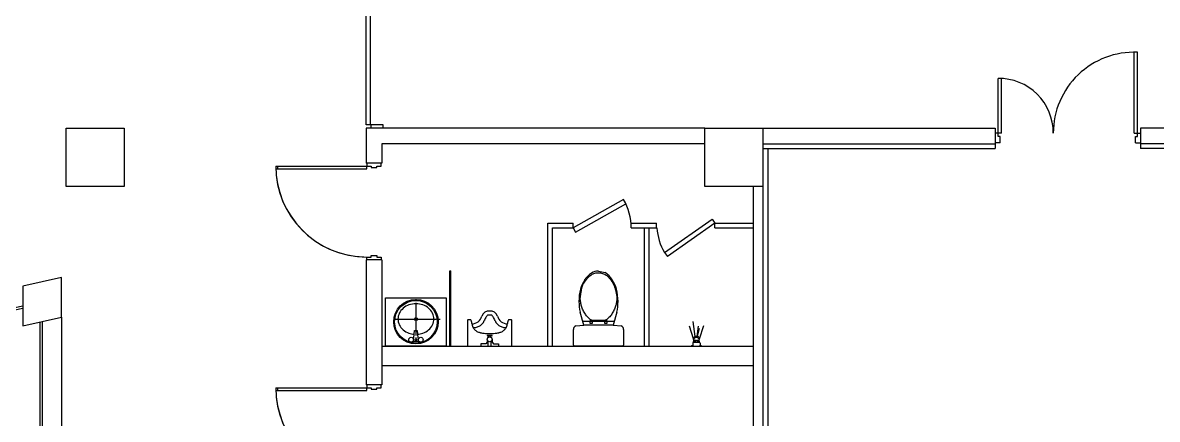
# Model space of a CAD drawing. Header units: millimetres. Extents: x 635438 to 684586, y -467743 to -415930.
# Drawn here: x 660283 to 672008, y -449178 to -445082 of the extents above; entities that cross this region are included whole.
import ezdxf

# ---------------------------------------------------------------- set-up
doc = ezdxf.new("R2010")
doc.units = ezdxf.units.MM
doc.header["$LTSCALE"] = 500
doc.layers.add('동물실', color=9, linetype='Continuous')

msp = doc.modelspace()

# ---------------------------------------------------------------- linework, layer by layer
at = {"layer": '동물실', "color": 251}
for p, q in [((663832.8, -446138.4), (663832.8, -444958.4)), ((663872.8, -444958.4), (663872.8, -446138.4)), ((671768.1, -446222.4), (671768.1, -445387.4)), ((671803.4, -446222.4), (671803.4, -445388.1)), ((670362.1, -446222.4), (670362.1, -445657.4)), ((670397.4, -446222.4), (670397.4, -445658.2)), ((663882.8, -446172.4), (663882.8, -446132.4)), ((663882.8, -446132.4), (664002.8, -446132.4)), ((664002.8, -446132.4), (664002.8, -446172.4)), ((660732.8, -446172.4), (661332.8, -446172.4)), ((660732.8, -446772.4), (660732.8, -446172.4)), ((660732.8, -446172.4), (661332.8, -446172.4)), ((660732.8, -446772.4), (660732.8, -446172.4)), ((661332.8, -446172.4), (661332.8, -446772.4)), ((661332.8, -446172.4), (661332.8, -446772.4)), ((663872.8, -446138.4), (663832.8, -446138.4)), ((663832.8, -446172.4), (663832.8, -446532.4)), ((667332.8, -446172.4), (663832.8, -446172.4)), ((664002.8, -446172.4), (663882.8, -446172.4)), ((667332.8, -446172.4), (667932.8, -446172.4)), ((667332.8, -446772.4), (667332.8, -446172.4)), ((667332.8, -446172.4), (667932.8, -446172.4)), ((667332.8, -446772.4), (667332.8, -446172.4)), ((667932.8, -446172.4), (670332.8, -446172.4)), ((667932.8, -446172.4), (667932.8, -446772.4)), ((667932.8, -446172.4), (667932.8, -446772.4)), ((670332.8, -446172.4), (670332.8, -446382.4)), ((670362.1, -446222.4), (670332.8, -446222.4)), ((670332.8, -446222.4), (670332.8, -446322.4)), ((670332.8, -446222.4), (670332.8, -446322.4)), ((670362.1, -446258.3), (670362.1, -446222.4)), ((670397.4, -446222.4), (670362.1, -446222.4)), ((671768.1, -446222.4), (671803.4, -446222.4)), ((671803.4, -446258.3), (671803.4, -446222.4)), ((671803.4, -446222.4), (671832.8, -446222.4)), ((673042.8, -446172.4), (671832.8, -446172.4)), ((671832.8, -446172.4), (671832.8, -446332.4)), ((663992.8, -446332.4), (663992.8, -446532.4)), ((667332.8, -446332.4), (663992.8, -446332.4)), ((667932.8, -446332.4), (670332.8, -446332.4)), ((670382.6, -446322.4), (670332.8, -446322.4)), ((670382.6, -446258.3), (670362.1, -446258.3)), ((670382.6, -446322.4), (670382.6, -446258.3)), ((671782.9, -446322.4), (671782.9, -446258.3)), ((671782.9, -446258.3), (671803.4, -446258.3)), ((671782.9, -446322.4), (671832.8, -446322.4)), ((671832.8, -446332.4), (671832.8, -446382.4)), ((673042.8, -446332.4), (671832.8, -446332.4)), ((667932.8, -446382.4), (670332.8, -446382.4)), ((667932.8, -446382.4), (667932.8, -450912.3)), ((667982.8, -446382.4), (667982.8, -450912.3)), ((674082.8, -446382.4), (671832.8, -446382.4)), ((662897.8, -446562.4), (663837.8, -446562.4)), ((662897.8, -446562.4), (663837.8, -446562.4)), ((662897.8, -446592.4), (663837.8, -446592.4)), ((662897.8, -446592.4), (663837.8, -446592.4)), ((662917.8, -446592.4), (662917.8, -446562.4)), ((662917.8, -446592.4), (662917.8, -446562.4)), ((663992.8, -446532.4), (663832.8, -446532.4)), ((663987.8, -446532.4), (663837.8, -446532.4)), ((663837.8, -446532.4), (663837.8, -446562.4)), ((663987.8, -446532.4), (663837.8, -446532.4)), ((663837.8, -446532.4), (663837.8, -446562.4)), ((663837.8, -446592.4), (663837.8, -446562.4)), ((663837.8, -446562.4), (663882.8, -446562.4)), ((663837.8, -446562.4), (663882.8, -446562.4)), ((663882.8, -446562.4), (663882.8, -446577.4)), ((663882.8, -446562.4), (663882.8, -446577.4)), ((663882.8, -446577.4), (663942.8, -446577.4)), ((663882.8, -446577.4), (663942.8, -446577.4)), ((663942.8, -446577.4), (663942.8, -446562.4)), ((663942.8, -446562.4), (663987.8, -446562.4)), ((663942.8, -446577.4), (663942.8, -446562.4)), ((663942.8, -446562.4), (663987.8, -446562.4)), ((663987.8, -446562.4), (663987.8, -446532.4)), ((663987.8, -446562.4), (663987.8, -446532.4)), ((661332.8, -446772.4), (660732.8, -446772.4)), ((661332.8, -446772.4), (660732.8, -446772.4)), ((667932.8, -446772.4), (667332.8, -446772.4)), ((667932.8, -446772.4), (667332.8, -446772.4)), ((667832.8, -446772.4), (667832.8, -450812.3)), ((666492.9, -446907.1), (665970.5, -447202.4)), ((665995.2, -447245.9), (666515.7, -446951.7)), ((665708.4, -448422.4), (665708.4, -447152.4)), ((665708.4, -447152.4), (665970.5, -447152.4)), ((665970.5, -447202.4), (665970.5, -447152.4)), ((666570.5, -447202.4), (666570.5, -447152.4)), ((666570.5, -447152.4), (666833.5, -447152.4)), ((666833.5, -447202.2), (666833.5, -447152.2)), ((666915.1, -447455.6), (667406.7, -447111.6)), ((667435.4, -447152.5), (666945.5, -447495.4)), ((667406.7, -447111.6), (667435.4, -447152.5)), ((667435.2, -447202.4), (667435.2, -447152.4)), ((667435.2, -447152.4), (667832.8, -447152.4)), ((665758.4, -448422.4), (665758.4, -447202.4)), ((665758.4, -447202.4), (665970.5, -447202.4)), ((665970.5, -447202.4), (665995.2, -447245.9)), ((666570.5, -447202.4), (666757.8, -447202.4)), ((666707.8, -448422.4), (666707.8, -447202.4)), ((666757.8, -448422.4), (666757.8, -447202.4)), ((666757.8, -447202.4), (666835.5, -447202.4)), ((667435.2, -447202.4), (667832.8, -447202.4)), ((663832.8, -447532.4), (663832.8, -448822.4)), ((663992.8, -447532.4), (663832.8, -447532.4)), ((663837.8, -447532.4), (663837.8, -447502.4)), ((663837.8, -447502.4), (663882.8, -447502.4)), ((663837.8, -447532.4), (663837.8, -447502.4)), ((663837.8, -447502.4), (663882.8, -447502.4)), ((663987.8, -447532.4), (663837.8, -447532.4)), ((663987.8, -447532.4), (663837.8, -447532.4)), ((663882.8, -447502.4), (663882.8, -447487.4)), ((663882.8, -447487.4), (663942.8, -447487.4)), ((663882.8, -447502.4), (663882.8, -447487.4)), ((663882.8, -447487.4), (663942.8, -447487.4)), ((663942.8, -447487.4), (663942.8, -447502.4)), ((663942.8, -447487.4), (663942.8, -447502.4)), ((663942.8, -447502.4), (663987.8, -447502.4)), ((663942.8, -447502.4), (663987.8, -447502.4)), ((663987.8, -447502.4), (663987.8, -447532.4)), ((663987.8, -447502.4), (663987.8, -447532.4)), ((663992.8, -447532.4), (663992.8, -448822.4)), ((666915.1, -447455.6), (666945.5, -447495.4)), ((664696.4, -447646.6), (664708.4, -447646.6)), ((664696.4, -448422.4), (664696.4, -447646.6)), ((664708.4, -448422.4), (664708.4, -447646.6)), ((666233.1, -447646.8), (666300.5, -447663.3)), ((660682.8, -447714.7), (660282.8, -447803.3)), ((660682.8, -448124.9), (660682.8, -447714.7)), ((666076, -447781), (666078.2, -447777.5)), ((666078.2, -447777.5), (666080.9, -447773.2)), ((666080.9, -447773.2), (666084, -447768.3)), ((666084, -447768.3), (666087.6, -447762.9)), ((666087.6, -447762.9), (666091.6, -447757.1)), ((666091.6, -447757.1), (666095.9, -447750.8)), ((666095.9, -447750.8), (666100.7, -447744.3)), ((666100.7, -447744.3), (666105.9, -447737.5)), ((666105.9, -447737.5), (666111.5, -447730.7)), ((666111.5, -447730.7), (666117.4, -447723.7)), ((666117.4, -447723.7), (666123.7, -447716.8)), ((666123.7, -447716.8), (666130.4, -447710)), ((666130.4, -447710), (666137.4, -447703.5)), ((666137.4, -447703.5), (666144.8, -447697.1)), ((666144.8, -447697.1), (666152.5, -447691.2)), ((666152.5, -447691.2), (666160.5, -447685.7)), ((666160.5, -447685.7), (666168.9, -447680.7)), ((666168.9, -447680.7), (666177.5, -447676.2)), ((666177.5, -447676.2), (666186.5, -447672.4)), ((666186.5, -447672.4), (666195.7, -447669.2)), ((666195.7, -447669.2), (666205.1, -447666.8)), ((666205.1, -447666.8), (666214.7, -447665.1)), ((666214.7, -447665.1), (666224.5, -447664.1)), ((666224.5, -447664.1), (666234.5, -447664.1)), ((666234.5, -447664.1), (666244.5, -447664.8)), ((666244.5, -447664.8), (666254.6, -447666.4)), ((666254.6, -447666.4), (666264.6, -447668.8)), ((666264.6, -447668.8), (666274.5, -447671.8)), ((666274.5, -447671.8), (666284.2, -447675.4)), ((666284.2, -447675.4), (666293.4, -447679.6)), ((666293.4, -447679.6), (666302.3, -447684.2)), ((666302.3, -447684.2), (666310.7, -447689.3)), ((666310.7, -447689.3), (666318.4, -447694.8)), ((666318.4, -447694.8), (666325.6, -447700.5)), ((666325.6, -447700.5), (666332.3, -447706.5)), ((666332.3, -447706.5), (666338.5, -447712.7)), ((666338.5, -447712.7), (666344.3, -447719.1)), ((666344.3, -447719.1), (666349.8, -447725.5)), ((666349.8, -447725.5), (666354.9, -447732.1)), ((666354.9, -447732.1), (666359.8, -447738.6)), ((666359.8, -447738.6), (666364.4, -447745.1)), ((666364.4, -447745.1), (666368.9, -447751.6)), ((666368.9, -447751.6), (666373.1, -447758.2)), ((666373.1, -447758.2), (666377.1, -447764.7)), ((666377.1, -447764.7), (666380.9, -447771.3)), ((666380.9, -447771.3), (666384.5, -447777.9)), ((666384.5, -447777.9), (666387.9, -447784.6)), ((660282.8, -447803.3), (660282.8, -448212.2)), ((666048.4, -447898.6), (666049.4, -447891.2)), ((666049.4, -447891.2), (666050.5, -447883.3)), ((666050.5, -447883.3), (666051.7, -447874.8)), ((666051.7, -447874.8), (666052.9, -447866.2)), ((666052.9, -447866.2), (666054.3, -447857.4)), ((666054.3, -447857.4), (666055.8, -447848.9)), ((666055.8, -447848.9), (666057.4, -447840.7)), ((666057.4, -447840.7), (666059, -447832.9)), ((666059, -447832.9), (666060.7, -447825.6)), ((666060.7, -447825.6), (666062.4, -447818.8)), ((666062.4, -447818.8), (666064, -447812.7)), ((666064, -447812.7), (666065.4, -447807.3)), ((666065.4, -447807.3), (666066.8, -447802.6)), ((666066.8, -447802.6), (666067.9, -447798.7)), ((666067.9, -447798.7), (666068.8, -447795.6)), ((666068.8, -447795.6), (666069.6, -447793.2)), ((666069.6, -447793.2), (666070.3, -447791.2)), ((666070.3, -447791.2), (666071, -447789.5)), ((666071, -447789.5), (666071.9, -447787.8)), ((666071.9, -447787.8), (666072.9, -447786)), ((666072.9, -447786), (666074.3, -447783.8)), ((666074.3, -447783.8), (666076, -447781)), ((666387.9, -447784.6), (666391.2, -447791.4)), ((666391.2, -447791.4), (666394.2, -447798.3)), ((666394.2, -447798.3), (666397, -447805.3)), ((666397, -447805.3), (666399.6, -447812.5)), ((666399.6, -447812.5), (666402.2, -447819.8)), ((666402.2, -447819.8), (666404.6, -447827.3)), ((666404.6, -447827.3), (666406.9, -447835)), ((666406.9, -447835), (666409.1, -447842.8)), ((666409.1, -447842.8), (666411.2, -447850.9)), ((666411.2, -447850.9), (666413.3, -447859.2)), ((666413.3, -447859.2), (666415.4, -447867.7)), ((666415.4, -447867.7), (666417.2, -447876.4)), ((666417.2, -447876.4), (666418.9, -447885.3)), ((666418.9, -447885.3), (666420.4, -447894.4)), ((666420.4, -447894.4), (666421.6, -447903.6)), ((664032.8, -447922.4), (664657.8, -447922.4)), ((664032.8, -448422.4), (664032.8, -447922.4)), ((664346.4, -447939.1), (664346.4, -447954.6)), ((664346.4, -447974.6), (664346.4, -448314.6)), ((664657.8, -447922.4), (664657.8, -448422.4)), ((666044.5, -447927.8), (666044.6, -447925.2)), ((666044.6, -447931.1), (666044.5, -447927.8)), ((666044.6, -447925.2), (666044.8, -447922.9)), ((666044.8, -447935.3), (666044.6, -447931.1)), ((666044.8, -447922.9), (666045.1, -447920.6)), ((666045.2, -447940.7), (666044.8, -447935.3)), ((666045.1, -447920.6), (666045.6, -447917.9)), ((666045.7, -447947.3), (666045.2, -447940.7)), ((666045.6, -447917.9), (666046.1, -447914.6)), ((666046.5, -447954.7), (666045.7, -447947.3)), ((666046.1, -447914.6), (666046.8, -447910.4)), ((666047.5, -447963), (666046.5, -447954.7)), ((666046.8, -447910.4), (666047.6, -447905)), ((666048.9, -447972), (666047.5, -447963)), ((666047.6, -447905), (666048.4, -447898.6)), ((666050.5, -447981.4), (666048.9, -447972)), ((666052.6, -447991.3), (666050.5, -447981.4)), ((666055, -448001.3), (666052.6, -447991.3)), ((666057.9, -448011.4), (666055, -448001.3)), ((666061.3, -448021.5), (666057.9, -448011.4)), ((666408.9, -448011.4), (666405.3, -448021.6)), ((666412, -448001.3), (666408.9, -448011.4)), ((666414.8, -447991.2), (666412, -448001.3)), ((666417.1, -447981.2), (666414.8, -447991.2)), ((666419.1, -447971.2), (666417.1, -447981.2)), ((666420.7, -447961.3), (666419.1, -447971.2)), ((666421.9, -447951.4), (666420.7, -447961.3)), ((666421.6, -447903.6), (666422.4, -447913)), ((666422.6, -447941.7), (666421.9, -447951.4)), ((666422.4, -447913), (666422.9, -447922.4)), ((666423, -447932), (666422.6, -447941.7)), ((666422.9, -447922.4), (666423, -447932)), ((660282.8, -448212.2), (660682.8, -448124.9)), ((660682.8, -448124.9), (660682.8, -467743.1)), ((660682.8, -448124.9), (660682.8, -467743.1)), ((666082.8, -448205), (666043.9, -448072.8)), ((666065.1, -448031.6), (666061.3, -448021.5)), ((666069.4, -448041.8), (666065.1, -448031.6)), ((666074, -448051.9), (666069.4, -448041.8)), ((666079.2, -448062), (666074, -448051.9)), ((666084.7, -448072), (666079.2, -448062)), ((666090.7, -448081.9), (666084.7, -448072)), ((666097.1, -448091.7), (666090.7, -448081.9)), ((666103.8, -448101.2), (666097.1, -448091.7)), ((666110.7, -448110.4), (666103.8, -448101.2)), ((666117.9, -448119.1), (666110.7, -448110.4)), ((666125.1, -448127.2), (666117.9, -448119.1)), ((666132.2, -448134.4), (666125.1, -448127.2)), ((666341.3, -448127.2), (666334.1, -448134.4)), ((666348.5, -448119.1), (666341.3, -448127.2)), ((666355.6, -448110.4), (666348.5, -448119.1)), ((666362.6, -448101.3), (666355.6, -448110.4)), ((666369.3, -448091.7), (666362.6, -448101.3)), ((666375.7, -448081.9), (666369.3, -448091.7)), ((666381.6, -448072), (666375.7, -448081.9)), ((666387.2, -448062), (666381.6, -448072)), ((666422.3, -448072.7), (666383.3, -448205)), ((666392.3, -448052), (666387.2, -448062)), ((666397.1, -448041.8), (666392.3, -448052)), ((666401.4, -448031.7), (666397.1, -448041.8)), ((666405.3, -448021.6), (666401.4, -448031.7)), ((660458.8, -448173.8), (660458.8, -467743.1)), ((660458.8, -448173.8), (660458.8, -467743.1)), ((660482.8, -448168.5), (660482.8, -467743.1)), ((660482.8, -448168.5), (660482.8, -467743.1)), ((664136.4, -448143.1), (664556.4, -448143.1)), ((664576.4, -448143.1), (664597.4, -448143.1)), ((664878.4, -448157.4), (664878.4, -448287.4)), ((664893.4, -448152.4), (664883.4, -448152.4)), ((664913.4, -448152.4), (664893.4, -448152.4)), ((665323.4, -448152.4), (665303.4, -448152.4)), ((665333.4, -448152.4), (665323.4, -448152.4)), ((665338.4, -448287.4), (665338.4, -448157.4)), ((665998.1, -448212.4), (666082.9, -448205)), ((666383.3, -448205), (666077.9, -448205.4)), ((666077.9, -448205.4), (666082.8, -448205)), ((666383.1, -448167.4), (666083.1, -448167.4)), ((666139.3, -448140.8), (666132.2, -448134.4)), ((666146.2, -448146.1), (666139.3, -448140.8)), ((666152.9, -448150.2), (666146.2, -448146.1)), ((666148.1, -448187.4), (666148.1, -448157.4)), ((666148.1, -448157.4), (666168.1, -448157.4)), ((666168.1, -448187.4), (666148.1, -448187.4)), ((666159.3, -448153.3), (666152.9, -448150.2)), ((666165.7, -448155.6), (666159.3, -448153.3)), ((666172.1, -448157.1), (666165.7, -448155.6)), ((666168.1, -448157.4), (666168.1, -448187.4)), ((666178.6, -448158), (666172.1, -448157.1)), ((666185.3, -448158.5), (666178.6, -448158)), ((666192.3, -448158.6), (666185.3, -448158.5)), ((666199.7, -448158.7), (666192.3, -448158.6)), ((666207.6, -448158.7), (666199.7, -448158.7)), ((666215.8, -448158.7), (666207.6, -448158.7)), ((666224.3, -448158.7), (666215.8, -448158.7)), ((666232.9, -448158.7), (666224.3, -448158.7)), ((666241.5, -448158.7), (666232.9, -448158.7)), ((666250, -448158.7), (666241.5, -448158.7)), ((666258.3, -448158.7), (666250, -448158.7)), ((666266.2, -448158.7), (666258.3, -448158.7)), ((666273.6, -448158.6), (666266.2, -448158.7)), ((666280.7, -448158.5), (666273.6, -448158.6)), ((666287.4, -448158), (666280.7, -448158.5)), ((666294, -448157.1), (666287.4, -448158)), ((666300.4, -448155.6), (666294, -448157.1)), ((666298.1, -448157.4), (666318.1, -448157.4)), ((666298.1, -448187.4), (666298.1, -448157.4)), ((666318.1, -448187.4), (666298.1, -448187.4)), ((666306.8, -448153.3), (666300.4, -448155.6)), ((666313.4, -448150.2), (666306.8, -448153.3)), ((666320, -448146.1), (666313.4, -448150.2)), ((666318.1, -448157.4), (666318.1, -448187.4)), ((666327, -448140.8), (666320, -448146.1)), ((666334.1, -448134.4), (666327, -448140.8)), ((666383.3, -448205), (666388.2, -448205.4)), ((666388.2, -448205.4), (666468.1, -448212.4)), ((667214.6, -448346.1), (667172.4, -448215.4)), ((667231.3, -448324.2), (667213, -448167.6)), ((667251, -448322.1), (667266, -448215.6)), ((667257.4, -448323.6), (667276.6, -448239.2)), ((667275.6, -448348.4), (667320.8, -448210.4)), ((664317.1, -448342.6), (664320.2, -448342.6)), ((664325.2, -448338.1), (664332.4, -448261.6)), ((664332.4, -448261.6), (664360.4, -448261.6)), ((664346.4, -448334.6), (664346.4, -448354.6)), ((664360.4, -448261.6), (664367.6, -448338.1)), ((664372.6, -448342.6), (664375.7, -448342.6)), ((664878.4, -448287.4), (664878.4, -448422.4)), ((665083.4, -448312.4), (665083.4, -448317.4)), ((665133.4, -448312.4), (665083.4, -448312.4)), ((665083.4, -448317.4), (665133.4, -448317.4)), ((665083.4, -448357.4), (665083.4, -448382.4)), ((665098.4, -448327.4), (665098.4, -448317.4)), ((665118.4, -448327.4), (665118.4, -448317.4)), ((665133.4, -448317.4), (665133.4, -448312.4)), ((665133.4, -448357.4), (665133.4, -448382.4)), ((665338.4, -448422.4), (665338.4, -448287.4)), ((665973.1, -448412.4), (665973.1, -448252.4)), ((666493.1, -448252.4), (666493.1, -448412.4)), ((667222.2, -448379.2), (667215, -448348.4)), ((667268.4, -448379.2), (667275.6, -448348.4)), ((663992.8, -448422.4), (667832.8, -448422.4)), ((664657.8, -448422.4), (664032.8, -448422.4)), ((664317.1, -448370.6), (664375.7, -448370.6)), ((664878.4, -448422.4), (665338.4, -448422.4)), ((665018.4, -448397.4), (665018.4, -448422.4)), ((665068.4, -448397.4), (665018.4, -448397.4)), ((665083.4, -448382.4), (665068.4, -448397.4)), ((665093.4, -448422.4), (665093.4, -448372.4)), ((665123.4, -448422.4), (665123.4, -448372.4)), ((665133.4, -448382.4), (665148.4, -448397.4)), ((665148.4, -448397.4), (665198.4, -448397.4)), ((665198.4, -448397.4), (665198.4, -448422.4)), ((666483.1, -448422.4), (665983.1, -448422.4)), ((667195.5, -448417.4), (667195.5, -448422.4)), ((667195.5, -448417.4), (667207.8, -448417.4)), ((667195.5, -448422.4), (667295.5, -448422.4)), ((667207.3, -448391.3), (667207.3, -448414.4)), ((667215.3, -448383.3), (667215.3, -448374.4)), ((667215.3, -448383.3), (667245.3, -448383.3)), ((667215.3, -448422.4), (667275.3, -448422.4)), ((667217.3, -448372.4), (667220.6, -448372.4)), ((667231.5, -448374.7), (667231.5, -448383.3)), ((667245.3, -448383.3), (667275.3, -448383.3)), ((667259, -448374.7), (667259, -448383.3)), ((667269.9, -448372.4), (667273.3, -448372.4)), ((667275.3, -448383.3), (667275.3, -448374.4)), ((667282.7, -448417.4), (667295.5, -448417.4)), ((667283.3, -448391.3), (667283.3, -448414.4)), ((667295.5, -448417.4), (667295.5, -448422.4)), ((663992.8, -448622.4), (667832.8, -448622.4)), ((663992.8, -448822.4), (663832.8, -448822.4)), ((663987.8, -448822.4), (663837.8, -448822.4)), ((663837.8, -448822.4), (663837.8, -448852.4)), ((663987.8, -448822.4), (663837.8, -448822.4)), ((663837.8, -448822.4), (663837.8, -448852.4)), ((663987.8, -448852.4), (663987.8, -448822.4)), ((663987.8, -448852.4), (663987.8, -448822.4)), ((662897.8, -448852.4), (663837.8, -448852.4)), ((662897.8, -448852.4), (663837.8, -448852.4)), ((662897.8, -448882.3), (663837.8, -448882.3)), ((662897.8, -448882.3), (663837.8, -448882.3)), ((662917.8, -448882.3), (662917.8, -448852.4)), ((662917.8, -448882.3), (662917.8, -448852.4)), ((663837.8, -448882.3), (663837.8, -448852.4)), ((663837.8, -448852.4), (663882.8, -448852.4)), ((663837.8, -448852.4), (663882.8, -448852.4)), ((663882.8, -448852.4), (663882.8, -448867.4)), ((663882.8, -448852.4), (663882.8, -448867.4)), ((663882.8, -448867.4), (663942.8, -448867.4)), ((663882.8, -448867.4), (663942.8, -448867.4)), ((663942.8, -448867.4), (663942.8, -448852.4)), ((663942.8, -448852.4), (663987.8, -448852.4)), ((663942.8, -448867.4), (663942.8, -448852.4)), ((663942.8, -448852.4), (663987.8, -448852.4))]:
    msp.add_line(p, q, dxfattribs=at)
for centre, radius in [((664346.4, -448170.6), 230), ((664346.4, -448170.6), 220), ((664346.4, -448143.1), 15), ((664296.4, -448356.6), 25), ((664346.4, -448356.6), 8), ((664396.4, -448356.6), 25), ((665108.4, -448352.4), 25)]:
    msp.add_circle(centre, radius, dxfattribs=at)
for centre, radius, start, end in [((671768.1, -446222.4), 835, 87.58091, 180), ((670368.1, -446222.4), 565, 0, 90.60846), ((663837.8, -446562.4), 940, 180, 268.1729), ((663837.8, -446562.4), 940, 180, 270), ((665970.5, -447202.4), 600, 0, 29.47589), ((667433.5, -447153.5), 600, 184.67142, 210.24346), ((654433, -420422.5), 28222.7, 254.11066, 281.9626), ((654433, -420422.5), 28198.7, 254.12013, 281.97293), ((666233.1, -447779.9), 133.1, 90, 122.80777), ((666378, -447923.8), 342.1, 147.27754, 165.09624), ((666289, -447866.7), 236.4, 122.80777, 147.27754), ((666164, -447875.1), 252, 32.72246, 57.19223), ((666088.2, -447923.8), 342.1, 14.90376, 32.72246), ((666518.8, -447961.3), 487.9, 165.09624, 180), ((665947.3, -447961.3), 487.9, 0, 14.90376), ((664336, -448173.9), 187.1, 109.38487, 130.34665), ((664346.4, -448203.5), 218.4, 90, 109.38487), ((664346.4, -448203.5), 218.4, 70.61513, 90), ((664356.8, -448173.9), 187.1, 49.65335, 70.61513), ((666518.8, -447961.3), 487.9, 180, 193.20475), ((665947.3, -447961.3), 487.9, 346.80334, 0), ((664295.3, -448143.1), 134.9, 154.00528, 180), ((664320, -448155.1), 162.4, 130.34665, 154.00528), ((664372.8, -448155.1), 162.4, 25.99472, 49.65335), ((664397.5, -448143.1), 134.9, 0, 25.99472), ((664923.4, -448083.5), 108.9, 270, 344.6079), ((665095.6, -448130.9), 69.7, 79.40287, 164.6079), ((665261, -448245.1), 225.1, 146.30993, 151.39444), ((665195.9, -448201.7), 146.8, 140.01295, 146.30993), ((665093.3, -448115.6), 12.9, 101.30993, 140.01295), ((665101.5, -448157.1), 55.1, 82.87498, 101.30993), ((665121.2, -448130.9), 69.7, 15.3921, 100.59713), ((665115.2, -448157.1), 55.1, 78.69007, 97.12502), ((665123.5, -448115.6), 12.9, 39.98705, 78.69007), ((665020.9, -448201.7), 146.8, 33.69007, 39.98705), ((664955.7, -448245.1), 225.1, 28.60556, 33.69007), ((665293.4, -448083.5), 108.9, 195.3921, 270), ((664295.3, -448143.1), 134.9, 180, 205.99472), ((664320, -448131), 162.4, 205.99472, 229.65335), ((664372.8, -448131), 162.4, 310.34665, 334.00528), ((664397.5, -448143.1), 134.9, 334.00528, 0), ((664883.4, -448157.4), 5, 135, 180), ((664883.4, -448157.4), 5, 90, 135), ((664913.4, -448154.7), 2.35, 45, 90), ((664899.8, -448168.3), 21.6, 30.50902, 45), ((664899.7, -448168.4), 21.7, 354.76229, 30.50902), ((664980.8, -448175.8), 59.8, 174.76229, 196.07279), ((665254.8, -448096.9), 344.9, 196.07279, 200.55605), ((665042.6, -448176.5), 118.2, 200.55605, 208.21659), ((664933.5, -448048.8), 183.7, 271.52164, 278.1301), ((665001.9, -448198.3), 72.1, 208.21659, 216.8699), ((665042.1, -448168.2), 122.3, 216.8699, 223.51379), ((664947.7, -448148), 83.4, 278.1301, 287.94092), ((664868.5, -447903.6), 340.4, 287.94092, 293.96249), ((664986.6, -448169.1), 49.7, 293.96249, 309.75539), ((664950.8, -448126.2), 105.6, 309.75539, 320.19443), ((664944.1, -448120.6), 114.3, 320.19443, 330.22596), ((664872.2, -448079.4), 197.2, 330.22596, 335.99389), ((665335.6, -448285.8), 310, 151.39444, 155.99389), ((664881.2, -448285.8), 310, 24.00611, 28.60556), ((665344.5, -448079.4), 197.2, 204.00611, 209.77404), ((665272.6, -448120.6), 114.3, 209.77404, 219.80557), ((665265.9, -448126.2), 105.6, 219.80557, 230.24461), ((665230.2, -448169.1), 49.7, 230.24461, 246.03751), ((665348.2, -447903.6), 340.4, 246.03751, 252.05908), ((665269.1, -448148), 83.4, 252.05908, 261.8699), ((665283.3, -448048.8), 183.7, 261.8699, 268.47836), ((665174.7, -448168.2), 122.3, 316.48621, 323.1301), ((665214.8, -448198.3), 72.1, 323.1301, 331.78341), ((665174.2, -448176.5), 118.2, 331.78341, 339.44395), ((664962, -448096.9), 344.9, 339.44395, 343.92721), ((665235.9, -448175.8), 59.8, 343.92721, 5.23771), ((665317.1, -448168.4), 21.7, 149.49098, 185.23771), ((665317, -448168.3), 21.6, 135, 149.49098), ((665303.4, -448154.7), 2.35, 90, 135), ((665333.4, -448157.4), 5, 45, 90), ((665333.4, -448157.4), 5, 0, 45), ((666017.6, -448252.4), 44.5, 115.98923, 180), ((666084.9, -448155.6), 11.9, 188.70374, 261.29626), ((666381.3, -448155.6), 11.9, 278.70374, 351.29626), ((666448.6, -448252.4), 44.5, 0, 64.01077), ((664336, -448112.2), 187.1, 229.65335, 250.61513), ((664346.4, -448082.7), 218.4, 250.61513, 265.36226), ((664320.2, -448337.6), 5, 270, 354.60905), ((664346.4, -448082.7), 218.4, 274.63774, 289.38487), ((664372.6, -448337.6), 5, 185.39095, 270), ((664356.8, -448112.2), 187.1, 289.38487, 310.34665), ((665021.7, -448187.5), 94.2, 223.51379, 241.38954), ((665037.6, -448158.4), 127.4, 241.38954, 256.74842), ((665053.4, -448091.3), 196.3, 256.74842, 258.69007), ((665323.8, -446739), 1575.4, 258.69007, 259.37542), ((665086.1, -448006.3), 285.9, 259.37542, 266.18593), ((665095.2, -447869.7), 422.9, 266.18593, 271.78526), ((665121.6, -447869.7), 422.9, 268.21474, 273.81407), ((665130.7, -448006.3), 285.9, 273.81407, 280.62458), ((664892.9, -446739), 1575.4, 280.62458, 281.30993), ((665163.4, -448091.3), 196.3, 281.30993, 283.25158), ((665179.2, -448158.4), 127.4, 283.25158, 298.61046), ((665195.1, -448187.5), 94.2, 298.61046, 316.48621), ((667231.5, -448344.5), 17, 150.71948, 180), ((667231.5, -448344.5), 17, 180, 193.18138), ((667238.1, -448348.2), 24.6, 126.45359, 150.71948), ((667245.9, -448363.7), 30.2, 165.00943, 165.40321), ((667241.2, -448358), 23.7, 160.61924, 183.95746), ((667245.9, -448363.7), 30.2, 91.16755, 153.39926), ((667242.4, -448354), 31.9, 107.01322, 126.45359), ((667242.9, -448387.4), 24.2, 106.31395, 125.24516), ((667245.3, -448363.3), 41.5, 90, 107.01322), ((667245.3, -448395.4), 32.6, 90, 106.31395), ((667245.3, -448363.3), 41.5, 72.98678, 90), ((667244.6, -448363.7), 30.2, 26.60074, 88.83245), ((667245.3, -448395.4), 32.6, 73.68605, 90), ((667247.6, -448387.4), 24.2, 54.75484, 73.68605), ((667248.1, -448354), 31.9, 53.54641, 72.98678), ((667252.4, -448348.2), 24.6, 29.28052, 53.54641), ((667249.3, -448358), 23.7, 356.04254, 19.38076), ((667259, -448344.5), 17, 0, 29.28052), ((667244.6, -448363.7), 30.2, 14.59679, 14.99057), ((667259, -448344.5), 17, 346.81862, 0), ((665983.1, -448412.4), 10, 180, 270), ((666483.1, -448412.4), 10, 270, 0), ((667215.3, -448391.3), 8, 90, 180), ((667215.3, -448414.4), 8, 180, 270), ((667217.3, -448374.4), 2, 90, 180), ((667233.9, -448379.2), 11.7, 149.62101, 180), ((667233.9, -448379.2), 11.7, 180, 200.76015), ((667239.3, -448382.4), 18, 125.24516, 149.62101), ((667234.6, -448374.7), 3.12, 137.83407, 180), ((667239.6, -448379.2), 9.93, 114.57747, 137.83407), ((667243, -448386.6), 18.1, 100.72726, 114.57747), ((667245.3, -448398.4), 30.1, 90, 100.72726), ((667245.3, -448398.4), 30.1, 79.27274, 90), ((667247.5, -448386.6), 18.1, 65.42253, 79.27274), ((667250.9, -448379.2), 9.93, 42.16593, 65.42253), ((667255.9, -448374.7), 3.12, 0, 42.16593), ((667251.2, -448382.4), 18, 30.37899, 54.75484), ((667256.6, -448379.2), 11.7, 0, 30.37899), ((667256.6, -448379.2), 11.7, 339.23985, 0), ((667273.3, -448374.4), 2, 0, 90), ((667275.3, -448391.3), 8, 0, 90), ((667275.3, -448414.4), 8, 270, 0), ((663837.8, -448852.4), 940, 180, 268.1729), ((663837.8, -448852.4), 940, 180, 270)]:
    msp.add_arc(centre, radius, start, end, dxfattribs=at)

doc.saveas('drawing.dxf')
